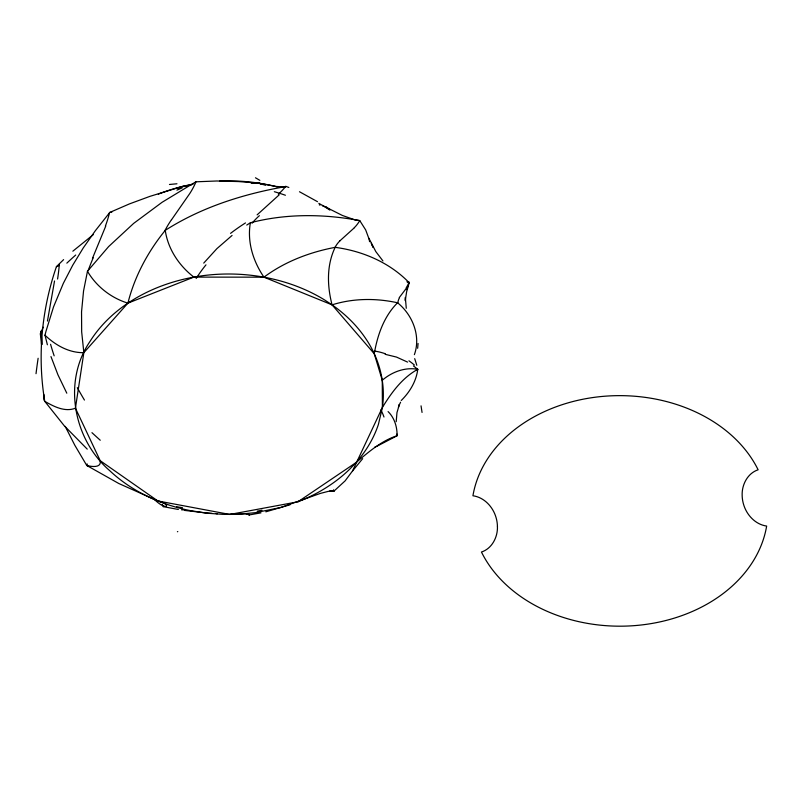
<?xml version="1.0" encoding="UTF-8"?>
<svg xmlns="http://www.w3.org/2000/svg" width="807" height="807" viewBox="0 0 807 807"><rect width="100%" height="100%" fill="white"/><g stroke="black" fill="none" stroke-linecap="round" stroke-linejoin="round"><path stroke-width="1.21" d="M396.207 421.678L396.963 412.649L399.374 404.458L398.426 407.333M376.536 446.453L397.084 435.76C397.256 426.994 394.462 417.814 388.086 411.59M413.446 365.904L417.754 369.324C416.291 381.308 409.754 392.141 401.25 400.484M382.397 407.474C385.998 383.194 379.169 358.005 365.289 337.941A154.48 120.223 0.1 0 0 332.07 304.854L324.545 299.911A154.48 120.223 0.1 0 0 268.509 278.062C231.256 270.385 191.652 273.533 156.397 287.998A154.48 120.223 0.1 0 0 90.081 341.311C62.442 381.711 73.407 439.26 109.661 470.622A154.48 120.223 0.1 0 0 190.109 510.579L206.763 513.191L222.873 514.352L239.144 514.19L255.526 512.657L280.685 507.512L320.389 493.4L328.338 491.352L334.28 490.827L345.134 480.861L352.598 470.844L382.397 407.474C391.456 392.646 402.189 377.827 417.754 369.324C404.983 366.933 391.93 371.987 382.266 380.258L382.397 407.474L378.392 424.482A154.48 120.223 0.1 0 1 355.968 462.623L350.117 468.776A154.48 120.223 0.1 0 1 302.131 500.108L297.965 501.793L229.803 514.442L157.859 500.955L118.79 483.504L86.763 465.478L74.809 445.242L65.216 426.389M86.763 465.478C91.191 466.617 101.662 468.383 100.209 460.696L75.434 408.191L83.847 352.669L81.668 331.818L81.547 311.815L83.545 290.994L87.469 271.273L108.612 246.599L133.7 223.357L162.086 202.285L195.849 181.817L216.78 180.99L238.469 181.565L258.512 183.108L276.135 186.457L284.468 186.962M369.122 239.205L365.682 229.934L359.771 220.604C323.688 213.825 286.061 213.492 250.382 222.772C246.972 241.858 253.206 261.418 263.95 277.174L332.07 304.854L374.266 353.759L382.266 380.258M54.533 280.987L47.452 321.045M374.266 353.759C377.424 335.198 383.94 316.334 397.569 302.776C412.518 314.78 421.103 336.035 414.374 354.666M47.391 344.771L44.99 335.198L45.999 331.223L53.544 306.872L63.36 283.297L72.711 265.241L83.272 247.91L95.357 230.691L109.792 212.433L129.413 203.919L149.941 196.353L181.827 186.588L191.773 184.702M44.99 335.198C55.401 345.204 69.049 352.952 83.847 352.669L127.91 303.15C134.577 276.438 147.923 251.643 165.253 230.348C201.74 207.046 243.714 193.892 286.112 186.488L288.835 187.456M87.469 271.273C96.376 286.485 111.073 297.985 127.91 303.15L193.862 277.104L263.95 277.174C284.81 261.619 309.727 252.157 335.167 247.345C362.676 250.997 389.781 262.608 409.22 282.783L406.627 291.781L405.275 300.567L405.356 297.46L406.274 308.294M63.602 259.622L56.409 266.683C41.621 309.747 37.253 356.351 44.748 401.311L64.267 425.783L87.237 449.126M105.757 226.061L92.442 258.401M245.903 513.746L249.343 514.846L248.536 514.029L245.378 513.706L229.803 514.442M41.46 344.236L40.35 333.886L43.164 327.178M408.281 285.375L407.212 287.867M335.167 247.345C326.482 265.21 327.148 286.031 332.07 304.854C353.184 298.197 376.042 298.045 397.569 302.776M399.142 405.225L400.585 402.219M406.92 288.472L406.314 289.652M399.304 297.561L406.244 288.392M171.609 219.645L189.816 193.458A117.54 84.705 -3.1 0 0 195.98 181.837L195.849 181.817M352.477 471.056L362.676 458.658M203.727 263.102L216.912 248.627L232.063 235.462M339.757 240.96L354.394 227.745M279.252 194.79L257.12 214.854M72.842 251.189L93.289 234.645M40.35 333.886L41.571 333.019M397.084 435.76C381.237 440.824 368.496 452.142 355.968 462.623L297.965 501.793M127.91 303.15L129.766 301.929M246.75 225.062L250.382 222.772M286.112 186.488L285.234 186.82M416.644 369.868L417.754 369.324M177.812 188.535L181.827 186.588L186.619 186.377M56.409 266.683L57.559 266.159M58.134 265.907L58.699 265.664M375.901 446.725L374.619 447.27M75.434 408.191C64.893 412.377 53.787 406.506 44.748 401.311M290.076 504.758L265.826 511.82M260.974 512.859L249.323 514.916M154.308 499.382C167.301 512.183 172.184 504.214 157.859 500.955L100.209 460.696M109.792 212.433L111.8 212.211M253.721 183.33L258.512 183.108L265.503 185.277M334.28 490.827L329.629 490.969M251.28 183.219L258.512 183.108L262.517 184.51M217.426 513.736L216.125 513.645M212.059 513.373L205.311 512.828M204.807 512.778L184.44 510.397M385.201 354.313L396.509 357.077L407.575 362.101M178.367 509.459L164.255 506.846M355.332 219.958L359.771 220.604A117.54 56.954 62.9 0 1 354.344 227.655M354.888 219.867L342.339 215.439L322.487 205.452L323.456 206.219M159.493 501.601L157.859 500.955M409.22 282.783L408.06 282.299M299.488 191.743L317.494 201.689M406.889 281.774L407.474 282.036M193.862 277.104C179.073 265.674 167.927 249.05 165.253 230.348M382.932 260.933L375.8 251.572L368.89 238.257M66.799 393.191L57.943 374.811L50.972 356.573M371.24 243.28L373.086 247.305L372.188 245.308M416.805 365.299L414.697 358.651M369.223 239.669L369.576 241.686M380.773 409.855A148.972 59.012 -60.9 0 1 383.971 417.017M421.042 405.85A121.141 3.036 82.4 0 1 422.051 412.438M177.792 531.591A143.858 0.726 -20.6 0 1 177.409 531.732M184.49 509.812A143.858 6.617 0.3 0 1 181.575 509.853M100.25 440.239A148.972 26.964 43.7 0 1 91.958 432.673M84.442 400.06A138.118 56.581 61.2 0 1 77.321 387.653M196.162 278.465A135.173 129.312 -36.5 0 1 205.977 264.847M374.781 351.116A138.118 86.853 -77.3 0 1 385.353 353.779M176.915 190.129A110.236 15.989 -23 0 1 182.251 187.849M158.313 194.164A154.48 120.223 0.1 0 1 193.155 184.137M219.585 181.101A154.48 120.223 0.1 0 1 277.174 186.901M318.826 203.344A154.48 120.223 0.1 0 1 329.871 210.113M169.47 184.48A110.478 12.932 -1.8 0 1 176.965 183.784M319.269 204.837A108.541 12.095 17.5 0 1 319.996 205.119M255.466 177.782A135.173 8.181 28.6 0 1 259.864 180.354M326.169 206.834A109.459 29.042 35.4 0 1 329.296 209.386M396.883 434.055A115.663 35.73 -77.8 0 1 397.377 434.882M333.503 489.829A115.512 64.489 -55 0 1 334.138 490.969M248.253 513.666A118.135 81.759 -15 0 1 249.081 515.017M262.053 510.195A199.39 62.532 7 0 1 257.191 511.154M162.257 504.466A118.135 80.478 21.1 0 1 163.327 506.897M182.463 507.684A199.39 75.727 21.6 0 1 176.521 506.715M87.116 463.904A115.512 67.798 51 0 1 87.418 465.72M40.875 331.082A115.663 16.15 89 0 1 42.206 344.397M43.871 394.462A115.663 34.237 79 0 1 43.951 400.201M59.385 264.081A121.141 46.645 -70.2 0 1 57.579 279.02M36.022 373.691A121.141 6.012 -78.7 0 1 38.121 358.268M54.16 355.837A198.028 163.629 57.9 0 1 50.579 344.286M109.581 212.483A116.188 73.891 -41 0 1 105.384 226.081M88.145 270.627A116.188 26.974 -59 0 1 93.198 257.796M165.042 230.399A117.54 53.444 -30.9 0 1 171.508 219.655M285.769 186.286A122.795 79.661 25.4 0 1 278.365 194.144M230.55 233.364A198.351 191.572 -61.6 0 1 245.489 222.924M252.087 223.226A122.795 67.243 2.2 0 1 259.39 215.671M335.087 247.305A117.54 54.13 29.9 0 1 339.787 240.98M409.129 282.036A116.188 22.828 88.2 0 1 406.193 287.756M397.77 303.039A116.188 29.99 57.1 0 1 399.455 297.783M417.653 348.291A121.141 9.835 -76.4 0 1 418.076 343.489M408.927 360.81A198.028 106.867 -38.8 0 1 414.405 365.057M66.83 263.153A198.028 120.818 -44.1 0 1 75.717 255.032M274.34 191.703A198.351 58.265 0.1 0 1 285.416 195.244M497.435 526.638C497.788 537.2 491.947 548.619 481.456 552.028A148.125 115.28 0.1 0 0 637.137 625.405A148.125 115.28 0.1 0 0 766.65 526.063C755.332 524.5 746.556 514.886 743.519 504.234A55.37 43.094 0.1 0 1 742.147 495.195C741.804 484.624 747.635 473.205 758.126 469.795A148.125 115.28 0.1 0 0 602.456 396.419A148.125 115.28 0.1 0 0 472.932 495.76C484.25 497.324 493.027 506.947 496.073 517.6A55.37 43.094 0.1 0 1 497.435 526.638"/></g></svg>
